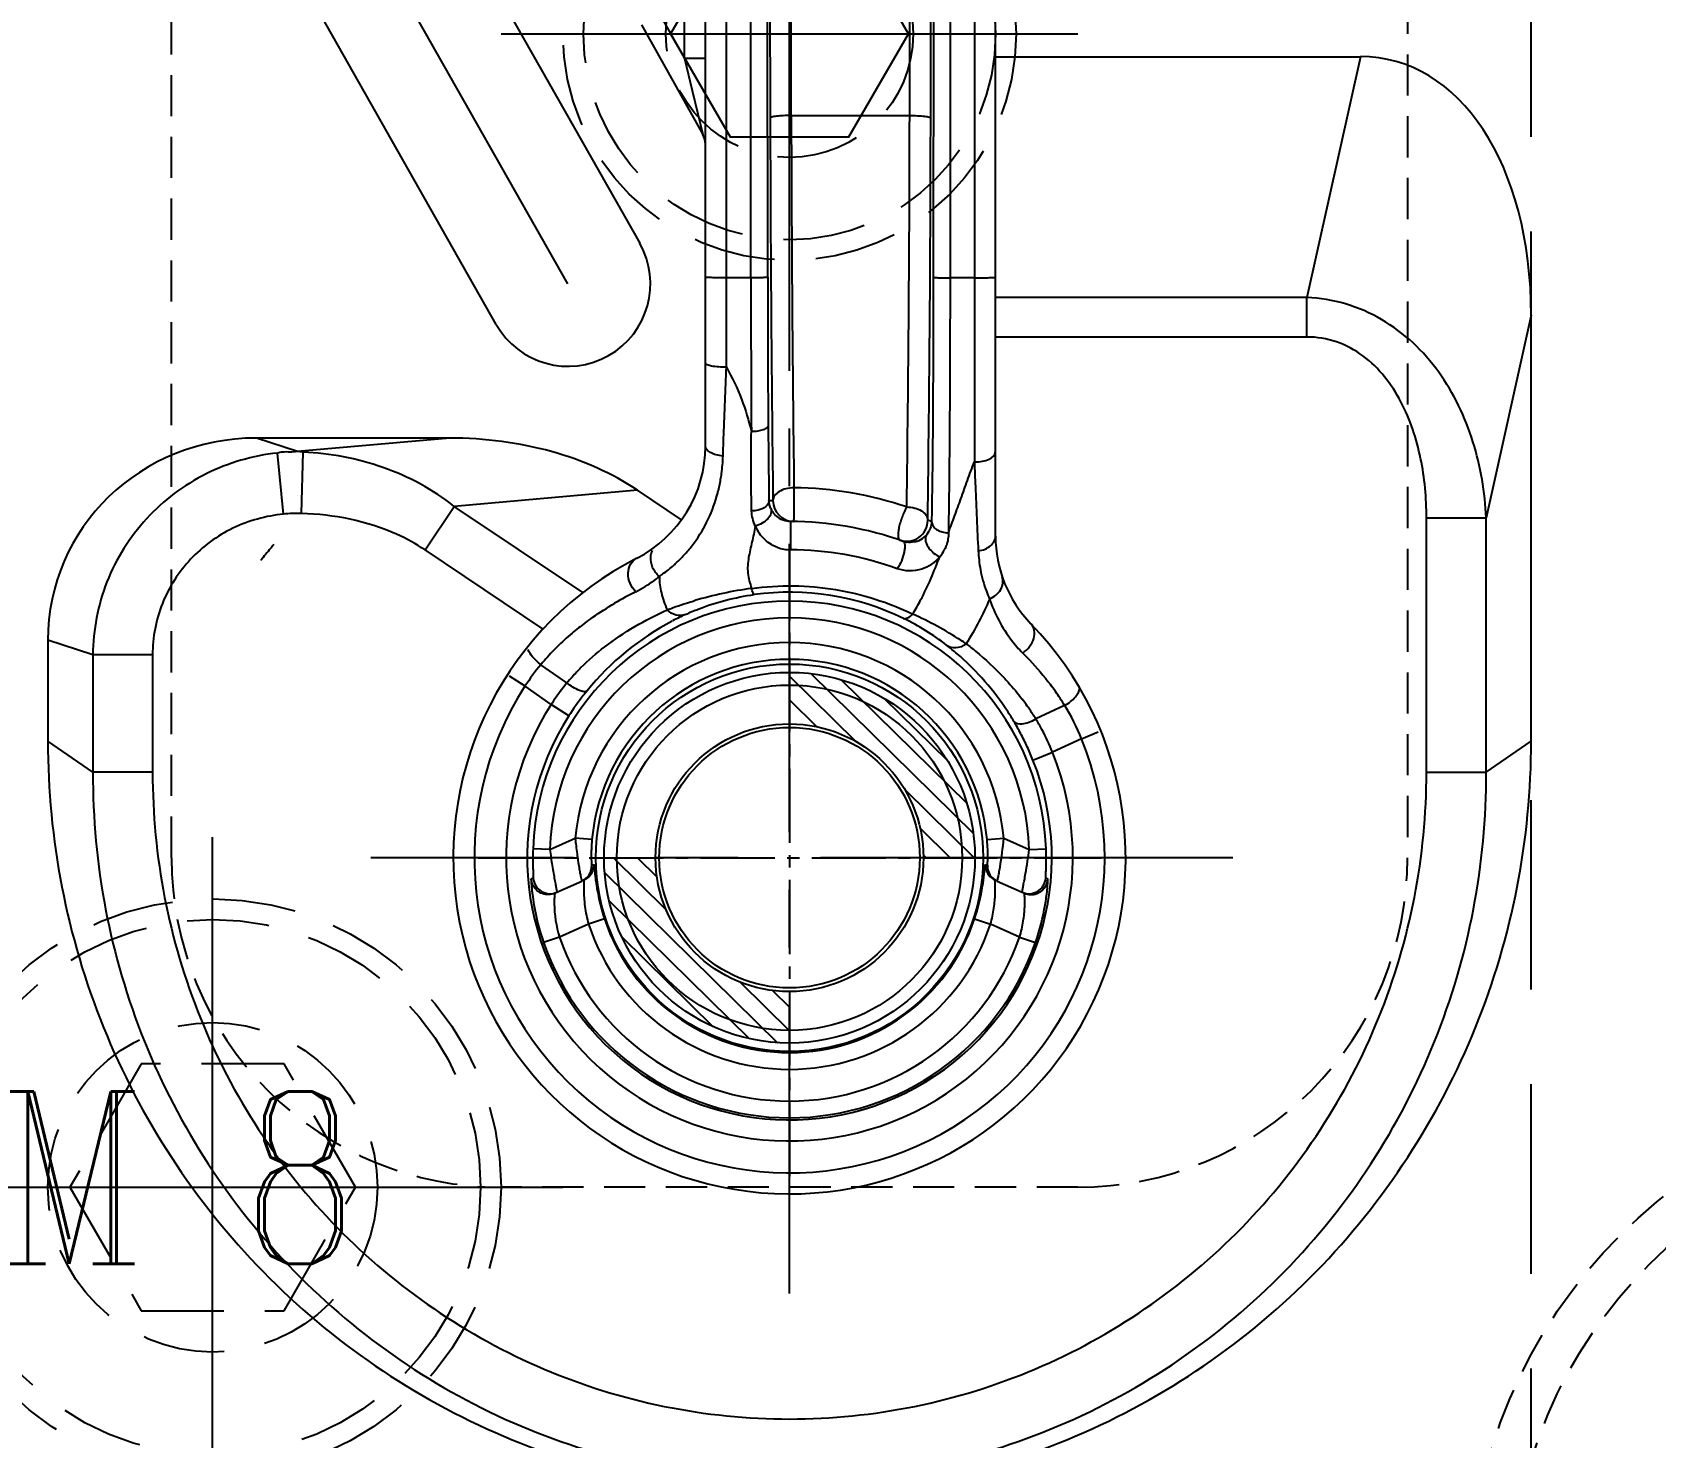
# Model space of a CAD drawing. Header units: millimetres. Extents: x 25970 to 27273, y -22508 to -21586.
# Drawn here: x 26654.23 to 26693.63, y -21956.81 to -21922.7 of the extents above; entities that cross this region are included whole.
import ezdxf

# ---------------------------------------------------------------- set-up
doc = ezdxf.new("R2010")
doc.units = ezdxf.units.MM
doc.header["$LTSCALE"] = 8
for name, pattern in [('CENTER', [2, 1.25, -0.25, 0.25, -0.25]), ('CENTER2', [1.125, 0.75, -0.125, 0.125, -0.125]), ('HIDDEN', [0.375, 0.25, -0.125]), ('HIDDEN2', [0.1875, 0.125, -0.0625])]:
    doc.linetypes.add(name, pattern=pattern)
doc.layers.get('DEFPOINTS').update_dxf_attribs({"color": 6})
for name, color, linetype in [('Cav-cor', 30, 'Continuous'), ('CL', 1, 'Continuous'), ('PIN', 5, 'Continuous'), ('SCREW', 52, 'HIDDEN'), ('SP', 3, 'Continuous'), ('WT', 4, 'Continuous')]:
    doc.layers.add(name, color=color, linetype=linetype)
doc.layers.add('dim', color=3, linetype='Continuous', lineweight=15)
doc.styles.add('ROMANC', font='RomanC.ttf', dxfattribs={"width": 0.8, "height": 7})
doc.styles.get("Standard").update_dxf_attribs({"font": 'txt.shx', "width": 0.8, "bigfont": 'chineset.shx'})
doc.dimstyles.new('ISO-25', dxfattribs={"dimtxt": 5, "dimasz": 4, "dimexe": 0.3, "dimexo": 0.3, "dimtad": 0, "dimzin": 1, "dimdsep": 46, "dimtxsty": 'Standard', "dimcen": 0, "dimclrd": 3, "dimclre": 3, "dimclrt": 3, "dimazin": 0, "dimtfac": 1, "dimtofl": 0, "dimtmove": 0, "dimatfit": 0, "dimfxl": 0, "dimarcsym": 0})

# ---------------------------------------------------------------- blocks, each defined once
blk = doc.blocks.new('20130710.090407')
at = {"layer": 'SCREW', "linetype": 'CENTER', "ltscale": 0.15}
for p, q in [((0, -7.042), (0, 7.042)), ((-7, 0), (7, 0))]:
    blk.add_line(p, q, dxfattribs=at)
at = {"layer": 'SCREW', "linetype": 'HIDDEN', "ltscale": 0.4}
blk.add_lwpolyline([(-1.443, 2.5), (-2.887, 0), (-1.443, -2.5), (1.443, -2.5), (2.887, 0), (1.443, 2.5)], close=True, dxfattribs=at)
for radius in [5.5, 5, 3]:
    blk.add_circle((0, 0), radius, dxfattribs=at)
at = {"layer": 'dim', "style": 'ROMANC', "width": 0.8}
blk.add_text('M6', height=3.1716, dxfattribs=at).set_placement((-2.885, -1.703))
blk = doc.blocks.new('20130710.090411')
at = {"layer": 'SP', "color": 145, "linetype": 'CENTER', "ltscale": 0.25}
for p, q in [((0, 15), (0, -15)), ((-15, 0), (15, 0))]:
    blk.add_line(p, q, dxfattribs=at)
at = {"layer": 'SP', "color": 145, "linetype": 'HIDDEN', "ltscale": 0.5}
for radius in [12.5, 11.5]:
    blk.add_circle((0, 0), radius, dxfattribs=at)
at = {"layer": 'SCREW'}
blk.add_blockref('20130710.090407', (0, 0), dxfattribs=at)
blk = doc.blocks.new('cb_8')
at = {"linetype": 'HIDDEN'}
blk.add_circle((0, 0), 7, dxfattribs=at)
at = {"layer": 'SCREW', "linetype": 'CENTER2', "ltscale": 5}
for p, q in [((0, -8.5), (0, 8.5)), ((-8.5, 0), (8.5, 0))]:
    blk.add_line(p, q, dxfattribs=at)
at = {"layer": 'SCREW'}
blk.add_lwpolyline([(-1.732, 3), (-3.464, 0), (-1.732, -3), (1.732, -3), (3.464, 0), (1.732, 3)], close=True, dxfattribs=at)
for radius in [6.5, 4]:
    blk.add_circle((0, 0), radius, dxfattribs=at)
at = {"layer": 'dim', "style": 'ROMANC', "width": 0.8}
blk.add_text('M 8', height=4.1865, dxfattribs=at).set_placement((-5.202, -1.858))
blk = doc.blocks.new('20100512.182342')
at = {"linetype": 'HIDDEN'}
blk.add_circle((0, 0), 5.5, dxfattribs=at)
at = {"layer": 'SCREW', "linetype": 'CENTER', "ltscale": 5}
for p, q in [((0, -7.042), (0, 7.042)), ((-7, 0), (7, 0))]:
    blk.add_line(p, q, dxfattribs=at)
at = {"layer": 'SCREW', "linetype": 'Continuous'}
blk.add_lwpolyline([(-1.443, 2.5), (-2.887, 0), (-1.443, -2.5), (1.443, -2.5), (2.887, 0), (1.443, 2.5)], close=True, dxfattribs=at)
at = {"layer": 'SCREW'}
for radius in [5, 3]:
    blk.add_circle((0, 0), radius, dxfattribs=at)
blk = doc.blocks.new('*D27274')
at = {"layer": 'DEFPOINTS', "color": 0}
for p in [(26621.607, -21903.733), (26706.607, -21949.276), (26706.607, -21990.461)]:
    blk.add_point(p, dxfattribs=at)
at = {"layer": 'dim', "color": 3, "lineweight": -2}
for p, q in [((26621.607, -21904.033), (26621.607, -21990.761)), ((26706.607, -21949.576), (26706.607, -21990.761)), ((26625.607, -21990.461), (26656.149, -21990.461)), ((26702.607, -21990.461), (26672.066, -21990.461))]:
    blk.add_line(p, q, dxfattribs=at)
at = {"layer": 'dim', "color": 3}
for points in [[(26625.607, -21989.795), (26625.607, -21991.128), (26621.607, -21990.461)], [(26702.607, -21991.128), (26702.607, -21989.795), (26706.607, -21990.461)]]:
    blk.add_solid(points, dxfattribs=at)
at = {"layer": 'dim', "color": 3, "insert": (26664.107, -21990.461), "char_height": 5, "attachment_point": 5}
blk.add_mtext('85.00', dxfattribs=at)

msp = doc.modelspace()

# ---------------------------------------------------------------- hatches: boundary and pattern name
at = {"layer": 'PIN', "linetype": 'Continuous'}
h = msp.add_hatch(dxfattribs=at)
h.set_pattern_fill('ANSI31', color=152, scale=3.272727, angle=90.5, style=0)
h.set_pattern_definition([(135.5, (26451.7154, -22248.36112), (-0.2867356, -0.29178427), [])])
h.paths.add_polyline_path([(26672.607, -21938.233, -0.414214), (26677.107, -21942.733), (26675.857, -21942.733, 0.414214), (26672.607, -21939.483)])
h.paths.add_polyline_path([(26668.107, -21942.733), (26669.357, -21942.733, 0.414214), (26672.607, -21945.983), (26672.607, -21947.233, -0.414214)])

# ---------------------------------------------------------------- linework, layer by layer
at = {"linetype": 'HIDDEN2'}
msp.add_lwpolyline([(26679.607, -21950.733), (26665.607, -21950.733, -0.414214), (26657.607, -21942.733), (26657.607, -21918.733, -0.414214), (26665.607, -21910.733), (26679.607, -21910.733, -0.414214), (26687.607, -21918.733), (26687.607, -21942.733, -0.414214)], format="xyb", close=True, dxfattribs=at)
at = {"layer": 'Cav-cor', "color": 241}
for p, q in [((26671.077, -21930.828), (26671.077, -21910.931)), ((26677.095, -21910.931), (26677.095, -21933.127)), ((26677.605, -21934.925), (26677.605, -21912.821)), ((26670.057, -21923.336), (26670.057, -21913.365)), ((26671.67, -21928.657), (26671.662, -21913.577)), ((26676.511, -21913.577), (26676.503, -21928.657)), ((26670.567, -21925.408), (26670.567, -21913.706)), ((26672.649, -21924.717), (26672.629, -21914.423)), ((26675.524, -21924.717), (26675.544, -21914.423)), ((26672.078, -21928.643), (26672.07, -21914.933)), ((26672.119, -21914.933), (26672.139, -21924.776)), ((26676.034, -21924.776), (26676.054, -21914.933)), ((26676.103, -21914.933), (26676.095, -21928.643)), ((26667.231, -21928.803), (26661.096, -21917.978)), ((26663.558, -21918.266), (26668.971, -21927.816)), ((26665.491, -21929.789), (26660.079, -21920.238)), ((26669.457, -21922.264), (26670.057, -21923.336)), ((26669.012, -21922.513), (26670.502, -21925.174)), ((26670.567, -21923.336), (26670.057, -21923.336)), ((26670.057, -21923.336), (26670.245, -21924.112)), ((26677.605, -21923.288), (26686.463, -21923.288)), ((26686.463, -21923.288), (26685.165, -21929.136)), ((26670.245, -21924.112), (26670.381, -21924.673)), ((26670.381, -21924.673), (26670.502, -21925.174)), ((26672.649, -21924.717), (26675.524, -21924.717)), ((26670.567, -21932.739), (26670.567, -21925.424)), ((26671.67, -21928.657), (26671.077, -21928.657)), ((26677.095, -21928.657), (26676.503, -21928.657)), ((26685.165, -21929.136), (26677.605, -21929.136)), ((26685.165, -21930.093), (26685.165, -21929.136)), ((26690.607, -21929.563), (26689.515, -21934.486)), ((26690.607, -21939.902), (26690.607, -21929.563)), ((26685.165, -21930.093), (26677.605, -21930.093)), ((26664.36, -21932.546), (26659.667, -21932.546)), ((26660.666, -21932.872), (26659.667, -21932.546)), ((26664.36, -21932.546), (26660.666, -21932.872)), ((26660.323, -21934.393), (26660.177, -21932.91)), ((26660.762, -21934.377), (26660.803, -21932.888)), ((26668.917, -21933.812), (26664.47, -21934.204)), ((26669.988, -21934.53), (26668.917, -21933.812)), ((26672.108, -21934.063), (26672.157, -21934.063)), ((26672.157, -21934.063), (26672.205, -21934.063)), ((26663.762, -21935.261), (26664.47, -21934.204)), ((26667.591, -21936.297), (26664.47, -21934.204)), ((26688.066, -21934.486), (26689.515, -21934.486)), ((26688.066, -21940.656), (26688.066, -21934.486)), ((26689.515, -21940.656), (26689.515, -21934.486)), ((26672.631, -21934.881), (26672.63, -21935.145)), ((26666.626, -21937.182), (26663.762, -21935.261)), ((26672.63, -21935.145), (26672.63, -21935.257)), ((26655.7, -21937.809), (26654.607, -21937.452)), ((26654.607, -21937.452), (26654.607, -21939.902)), ((26657.149, -21937.809), (26655.7, -21937.809)), ((26655.7, -21937.809), (26655.7, -21940.656)), ((26657.149, -21937.809), (26657.149, -21940.656)), ((26667.206, -21938.491), (26666.572, -21938.047)), ((26666.188, -21938.572), (26665.81, -21938.328)), ((26666.822, -21939.016), (26666.188, -21938.572)), ((26667.251, -21939.292), (26666.822, -21939.016)), ((26679.285, -21939.038), (26678.584, -21939.365)), ((26655.7, -21940.656), (26654.607, -21939.902)), ((26679.691, -21939.845), (26678.989, -21940.172)), ((26679.691, -21939.845), (26680.101, -21939.678)), ((26689.515, -21940.656), (26690.607, -21939.902)), ((26678.516, -21940.362), (26678.989, -21940.172)), ((26657.149, -21940.656), (26655.7, -21940.656)), ((26688.066, -21940.656), (26689.515, -21940.656)), ((26666.79, -21942.531), (26667.406, -21942.257)), ((26667.812, -21942.294), (26667.406, -21942.257)), ((26677.402, -21942.294), (26677.809, -21942.257)), ((26677.809, -21942.257), (26678.425, -21942.531)), ((26666.79, -21942.531), (26666.382, -21942.517)), ((26678.425, -21942.531), (26678.833, -21942.517)), ((26667.807, -21942.915), (26667.856, -21942.894)), ((26677.359, -21942.894), (26677.408, -21942.915)), ((26666.388, -21943.232), (26666.34, -21943.255)), ((26666.96, -21943.572), (26667.565, -21943.303)), ((26677.65, -21943.303), (26678.255, -21943.572)), ((26678.875, -21943.255), (26678.827, -21943.232)), ((26667.73, -21944.346), (26667.024, -21944.66)), ((26668.117, -21944.218), (26667.73, -21944.346)), ((26677.098, -21944.218), (26677.485, -21944.346)), ((26678.191, -21944.66), (26677.485, -21944.346)), ((26667.024, -21944.66), (26666.639, -21944.793)), ((26678.191, -21944.66), (26678.576, -21944.793))]:
    msp.add_line(p, q, dxfattribs=at)
for radius in [4.701, 4.191, 3.162]:
    msp.add_circle((26672.607, -21942.733), radius, dxfattribs=at)
for centre, radius, start, end in [((27559.927, -21923.127), 887.789, 180.106453, 180.70582), ((27513.428, -21923.111), 840.78, 180.109428, 180.725238), ((25943.825, -21923.89), 731.699, 359.191187, 359.935304), ((25904.28, -21923.934), 771.754, 359.212405, 359.937452), ((26670.057, -21925.424), 0.51, 0, 29.2488), ((26667.231, -21928.803), 2, 209.5432, 29.5432), ((27233.407, -21928.811), 561.737, 179.98423, 180.36507), ((27179.288, -21928.834), 507.21, 179.9785, 180.38441), ((26943.928, -21930.327), 271.845, 180.40254, 180.78741), ((26660.443, -21935.452), 2.589, 82.013, 85.0753), ((26667.507, -21932.739), 3.06, 297.0357, 0), ((26672.608, -21942.645), 8.893, 71.3549, 89.3108), ((26672.715, -21934.063), 0.51, 180.0017, 269.2781), ((26660.667, -21937.908), 3.532, 88.4552, 95.5897), ((26672.637, -21934.043), 0.53, 204.1059, 238.7199), ((26675.451, -21934.542), 0.51, 250.8614, 359.9986), ((26673.118, -21942.731), 8.668, 70.2339, 70.8525), ((26672.663, -21934.308), 0.962, 202.8825, 215.0356), ((26672.607, -21942.733), 8.16, 70.2787, 89.8356), ((26675.534, -21934.554), 0.525, 288.7738, 332.526), ((26680.665, -21934.925), 3.06, 180, 224.0954), ((26667.33, -21932.887), 3.692, 317.3197, 322.1031), ((26672.633, -21934.349), 0.909, 249.1153, 269.8161), ((26672.599, -21942.97), 7.713, 70.1036, 89.769), ((26675.531, -21934.577), 0.504, 250.2964, 260.2951), ((26675.582, -21934.85), 0.886, 319.2788, 332.9345), ((26680.461, -21935.135), 3.277, 182.6183, 190.6571), ((26672.607, -21942.733), 8.16, 117.0357, 44.0954), ((26680.425, -21935.141), 3.241, 190.6788, 200.3164), ((26672.607, -21942.733), 6.229, 1.9805, 178.0195), ((26673.126, -21944.639), 9.38, 116.9089, 120.5117), ((26673.019, -21945.714), 9.612, 97.9755, 106.3831), ((26672.607, -21942.616), 6.328, 64.0608, 97.7624), ((26680.446, -21935.134), 3.263, 200.3099, 203.8542), ((26680.898, -21935.276), 3.632, 198.9109, 207.7997), ((26672.751, -21942.639), 6.394, 114.6505, 117.7817), ((26671.49, -21945.738), 9.821, 57.5216, 65.2797), ((26672.607, -21942.733), 5.821, 1.9805, 178.0195), ((26671.245, -21941.931), 6.077, 130.1291, 134.8088), ((26671.614, -21942.362), 6.644, 126.6718, 130.1676), ((26672.884, -21942.91), 6.695, 117.7939, 140.8351), ((26672.772, -21942.284), 5.958, 52.2693, 64.0853), ((26680.676, -21935.397), 3.379, 207.7397, 217.5304), ((26671.154, -21941.836), 5.945, 134.8314, 139.1096), ((26672.607, -21942.733), 5.223, 5.2245, 174.7755), ((26672.46, -21942.674), 6.457, 49.2303, 52.1966), ((26670.775, -21946.885), 11.172, 56.7748, 57.5888), ((26680.474, -21935.549), 3.127, 217.5743, 225.0995), ((26670.323, -21941.2), 4.9, 139.9495, 147.568), ((26671.101, -21941.791), 5.876, 139.11, 140.4246), ((26672.607, -21942.733), 4.815, 5.2245, 174.7755), ((26672.354, -21942.796), 6.619, 41.9985, 49.2259), ((26671.431, -21941.999), 5.491, 138.3091, 140.2902), ((26671.461, -21942.026), 5.532, 135.0582, 138.3113), ((26672.293, -21942.855), 6.704, 34.1245, 42.0219), ((26672.607, -21942.733), 7.65, 147.0555, 22.1792), ((26670.739, -21941.478), 4.626, 142.4375, 147.856), ((26670.764, -21941.497), 4.658, 139.8041, 142.4373), ((26672.903, -21942.923), 6.718, 142.1268, 147.2852), ((26672.936, -21942.948), 6.759, 140.8674, 142.1301), ((26673.861, -21942.367), 6.364, 33.3952, 37.086), ((26674.112, -21942.198), 6.062, 31.4231, 33.3681), ((26672.607, -21942.733), 6.876, 147.2869, 21.8615), ((26672.32, -21942.835), 6.67, 31.8652, 34.1196), ((26673.465, -21942.534), 6.021, 35.3246, 37.304), ((26673.607, -21942.433), 5.847, 34.1312, 35.32), ((26673.699, -21942.37), 5.735, 32.8347, 34.1311), ((26673.776, -21942.32), 5.643, 31.5809, 32.8342), ((26675.125, -21941.642), 4.908, 21.4828, 32.0463), ((26672.607, -21942.733), 6.366, 147.2869, 21.8615), ((26672.336, -21942.826), 6.652, 30.7473, 31.8645), ((26672.194, -21942.91), 6.817, 27.876, 30.7459), ((26674.591, -21941.88), 4.719, 28.6223, 32.2163), ((26674.666, -21941.839), 4.633, 21.0842, 28.614), ((26672.254, -21942.877), 6.748, 24.8597, 27.8682), ((26672.283, -21942.863), 6.716, 21.8631, 24.8554), ((26667.648, -21941.29), 10.206, 350.5739, 354.5649), ((26667.399, -21942.93), 0.408, 293.993, 2.1922), ((26667.448, -21942.908), 0.408, 316.6565, 1.959), ((26677.767, -21942.908), 0.408, 178.041, 223.3436), ((26677.816, -21942.93), 0.408, 177.808, 246.0072), ((26666.795, -21943.199), 0.408, 184.5966, 293.9868), ((26673.351, -21942.544), 5.498, 188.0365, 189.8794), ((26673.003, -21942.605), 5.145, 189.871, 198.2651), ((26678.42, -21943.199), 0.408, 246.0133, 355.4029), ((26672.147, -21942.887), 5.829, 189.7352, 199.0895), ((26669.788, -21943.812), 2.891, 180.6042, 197.0555), ((26670.54, -21943.541), 2.923, 187.4046, 195.9825), ((26673.027, -21942.876), 5.871, 340.9441, 350.2146), ((26672.607, -21942.733), 5.137, 198.3028, 341.6972), ((26672.607, -21942.733), 4.73, 198.3028, 341.6972), ((26672.607, -21942.733), 5.907, 199.0466, 340.9534), ((26672.607, -21942.733), 6.314, 199.0466, 340.9534)]:
    msp.add_arc(centre, radius, start, end, dxfattribs=at)
for centre, major_axis, ratio, start_param, end_param in [((26685.431, -21931.125), (-1.723, -7.762), 0.62884, 1.910143, 3.280288), ((26659.784, -21937.565), (4.938, -1.612), 0.962495, 1.897849, 3.446086), ((26663.928, -21937.565), (-7.027, -0.62), 0.708739, -2.420609, -1.694655)]:
    msp.add_ellipse(centre, major_axis=major_axis, ratio=ratio, start_param=start_param, end_param=end_param, dxfattribs=at)
for points, knots in [([(26672.649, -21924.717), (26672.585, -21924.717), (26672.466, -21924.72), (26672.325, -21924.73), (26672.233, -21924.742), (26672.185, -21924.752), (26672.156, -21924.761), (26672.14, -21924.771), (26672.139, -21924.776)], [0, 0, 0, 0, 0.372211, 0.689771, 0.813301, 0.907189, 0.968883, 1, 1, 1, 1]), ([(26675.524, -21924.717), (26675.588, -21924.717), (26675.707, -21924.72), (26675.848, -21924.73), (26675.939, -21924.742), (26675.988, -21924.752), (26676.017, -21924.761), (26676.033, -21924.771), (26676.034, -21924.776)], [0, 0, 0, 0, 0.372211, 0.689771, 0.813301, 0.907189, 0.968883, 1, 1, 1, 1]), ([(26671.077, -21928.657), (26671.012, -21928.657), (26670.918, -21928.656), (26670.798, -21928.654), (26670.721, -21928.652), (26670.66, -21928.649), (26670.61, -21928.648), (26670.588, -21928.643), (26670.567, -21928.644), (26670.567, -21928.64)], [0, 0, 0, 0, 0.38209, 0.554678, 0.705968, 0.830247, 0.922663, 0.979784, 1, 1, 1, 1]), ([(26672.078, -21928.643), (26672.077, -21928.646), (26672.062, -21928.645), (26672.041, -21928.65), (26672.002, -21928.651), (26671.953, -21928.653), (26671.892, -21928.654), (26671.796, -21928.656), (26671.722, -21928.657), (26671.67, -21928.657)], [0, 0, 0, 0, 0.023033, 0.082112, 0.175659, 0.299956, 0.450529, 0.621858, 1, 1, 1, 1]), ([(26676.095, -21928.643), (26676.095, -21929.18), (26676.092, -21931.158), (26676.079, -21933.136), (26676.057, -21934.576)], [0, 0, 0, 0, 0.271479, 1, 1, 1, 1]), ([(26676.095, -21928.643), (26676.096, -21928.646), (26676.11, -21928.645), (26676.132, -21928.65), (26676.171, -21928.651), (26676.22, -21928.653), (26676.281, -21928.654), (26676.376, -21928.656), (26676.451, -21928.657), (26676.503, -21928.657)], [0, 0, 0, 0, 0.023033, 0.082112, 0.175659, 0.299956, 0.45053, 0.621858, 1, 1, 1, 1]), ([(26676.503, -21928.657), (26676.503, -21929.217), (26676.5, -21931.28), (26676.487, -21933.344), (26676.465, -21934.847)], [0, 0, 0, 0, 0.271531, 1, 1, 1, 1]), ([(26677.095, -21928.657), (26677.161, -21928.657), (26677.255, -21928.656), (26677.375, -21928.654), (26677.452, -21928.652), (26677.513, -21928.649), (26677.563, -21928.648), (26677.585, -21928.643), (26677.605, -21928.644), (26677.605, -21928.64)], [0, 0, 0, 0, 0.382089, 0.554678, 0.705967, 0.830247, 0.922663, 0.979784, 1, 1, 1, 1]), ([(26689.515, -21934.486), (26689.486, -21933.861), (26689.28, -21932.611), (26688.593, -21931.168), (26687.762, -21930.212), (26686.996, -21929.636), (26686.116, -21929.253), (26685.482, -21929.148), (26685.165, -21929.136)], [0, 0, 0, 0, 0.248224, 0.49709, 0.622437, 0.748084, 0.874031, 1, 1, 1, 1]), ([(26688.066, -21934.486), (26688.066, -21934.001), (26687.979, -21933.03), (26687.596, -21931.862), (26687.07, -21931.041), (26686.546, -21930.524), (26685.896, -21930.173), (26685.407, -21930.093), (26685.165, -21930.093)], [0, 0, 0, 0, 0.249941, 0.499625, 0.624782, 0.749885, 0.874962, 1, 1, 1, 1]), ([(26671.077, -21930.828), (26671.012, -21930.828), (26670.893, -21930.825), (26670.73, -21930.804), (26670.63, -21930.783), (26670.567, -21930.749), (26670.567, -21930.731)], [0, 0, 0, 0, 0.367898, 0.681982, 0.898576, 1, 1, 1, 1]), ([(26670.994, -21932.983), (26670.998, -21932.812), (26671.023, -21932.093), (26671.054, -21931.375), (26671.077, -21930.828)], [0, 0, 0, 0, 0.238215, 1, 1, 1, 1]), ([(26671.077, -21930.828), (26671.216, -21931.076), (26671.458, -21931.583), (26671.619, -21932.122), (26671.681, -21932.39)], [0, 0, 0, 0, 0.507177, 1, 1, 1, 1]), ([(26671.688, -21934.314), (26671.684, -21934.164), (26671.672, -21933.523), (26671.675, -21932.881), (26671.681, -21932.39)], [0, 0, 0, 0, 0.234364, 1, 1, 1, 1]), ([(26672.089, -21932.237), (26672.088, -21932.259), (26672.051, -21932.31), (26671.958, -21932.352), (26671.83, -21932.383), (26671.733, -21932.39), (26671.681, -21932.39)], [0, 0, 0, 0, 0.145572, 0.366995, 0.662418, 1, 1, 1, 1]), ([(26660.18, -21932.909), (26659.581, -21932.974), (26658.395, -21933.318), (26656.92, -21934.428), (26655.937, -21935.992), (26655.704, -21937.207), (26655.7, -21937.809)], [0, 0, 0, 0, 0.249914, 0.499938, 0.750014, 1, 1, 1, 1]), ([(26660.666, -21932.872), (26660.546, -21932.897), (26660.381, -21932.871), (26660.219, -21932.897), (26660.18, -21932.909)], [0, 0, 0, 0, 0.749443, 1, 1, 1, 1]), ([(26664.47, -21934.204), (26663.955, -21933.795), (26662.77, -21933.163), (26661.459, -21932.919), (26660.803, -21932.888)], [0, 0, 0, 0, 0.500635, 1, 1, 1, 1]), ([(26670.994, -21932.983), (26670.937, -21932.978), (26670.832, -21932.961), (26670.695, -21932.909), (26670.597, -21932.838), (26670.567, -21932.769), (26670.567, -21932.739)], [0, 0, 0, 0, 0.324134, 0.605407, 0.827456, 1, 1, 1, 1]), ([(26677.095, -21933.127), (26677.161, -21933.127), (26677.286, -21933.114), (26677.471, -21933.064), (26677.605, -21932.959), (26677.605, -21932.883)], [0, 0, 0, 0, 0.328067, 0.618599, 1, 1, 1, 1]), ([(26670.936, -21933.55), (26670.944, -21933.504), (26670.973, -21933.316), (26670.99, -21933.126), (26670.994, -21932.983)], [0, 0, 0, 0, 0.245015, 1, 1, 1, 1]), ([(26676.465, -21934.847), (26676.514, -21934.711), (26676.613, -21934.434), (26676.771, -21934.013), (26676.925, -21933.573), (26677.037, -21933.277), (26677.095, -21933.127)], [0, 0, 0, 0, 0.236818, 0.481622, 0.735511, 1, 1, 1, 1]), ([(26677.095, -21933.127), (26677.102, -21933.324), (26677.129, -21934.044), (26677.163, -21934.763), (26677.187, -21935.285)], [0, 0, 0, 0, 0.274515, 1, 1, 1, 1]), ([(26670.844, -21933.952), (26670.854, -21933.92), (26670.89, -21933.787), (26670.918, -21933.652), (26670.936, -21933.55)], [0, 0, 0, 0, 0.2466, 1, 1, 1, 1]), ([(26672.715, -21933.753), (26672.65, -21933.752), (26672.525, -21933.769), (26672.361, -21933.832), (26672.242, -21933.931), (26672.206, -21934.022), (26672.205, -21934.063)], [0, 0, 0, 0, 0.301804, 0.576458, 0.80757, 1, 1, 1, 1]), ([(26672.715, -21933.753), (26672.716, -21933.794), (26672.713, -21933.881), (26672.711, -21934.015), (26672.71, -21934.152), (26672.709, -21934.283), (26672.708, -21934.383), (26672.708, -21934.452), (26672.708, -21934.494), (26672.708, -21934.526), (26672.707, -21934.552), (26672.709, -21934.563), (26672.707, -21934.573), (26672.709, -21934.573)], [0, 0, 0, 0, 0.149951, 0.317516, 0.489674, 0.653296, 0.79577, 0.855581, 0.906168, 0.946565, 0.975996, 0.993866, 1, 1, 1, 1]), ([(26670.243, -21935.154), (26670.378, -21934.98), (26670.62, -21934.596), (26670.781, -21934.173), (26670.844, -21933.952)], [0, 0, 0, 0, 0.490609, 1, 1, 1, 1]), ([(26672.108, -21934.063), (26672.107, -21934.116), (26672.033, -21934.233), (26671.915, -21934.279), (26671.847, -21934.296)], [0, 0, 0, 0, 0.430946, 1, 1, 1, 1]), ([(26660.323, -21934.393), (26659.901, -21934.435), (26659.063, -21934.667), (26658.013, -21935.434), (26657.311, -21936.529), (26657.149, -21937.385), (26657.149, -21937.809)], [0, 0, 0, 0, 0.250296, 0.500378, 0.750257, 1, 1, 1, 1]), ([(26663.762, -21935.261), (26663.543, -21935.114), (26662.616, -21934.61), (26661.549, -21934.399), (26660.762, -21934.377)], [0, 0, 0, 0, 0.251024, 1, 1, 1, 1]), ([(26672.153, -21934.26), (26672.168, -21934.296), (26672.165, -21934.392), (26672.081, -21934.517), (26671.948, -21934.621), (26671.836, -21934.667), (26671.777, -21934.682)], [0, 0, 0, 0, 0.1901, 0.425395, 0.704904, 1, 1, 1, 1]), ([(26672.631, -21934.573), (26672.605, -21934.573), (26672.511, -21934.565), (26672.42, -21934.532), (26672.362, -21934.496)], [0, 0, 0, 0, 0.278237, 1, 1, 1, 1]), ([(26675.451, -21934.219), (26675.429, -21934.254), (26675.391, -21934.333), (26675.339, -21934.456), (26675.296, -21934.587), (26675.263, -21934.713), (26675.244, -21934.829), (26675.239, -21934.926), (26675.251, -21935.013), (26675.284, -21935.024)], [0, 0, 0, 0, 0.146108, 0.307357, 0.472425, 0.629615, 0.767943, 0.878532, 1, 1, 1, 1]), ([(26675.451, -21934.219), (26675.516, -21934.219), (26675.642, -21934.235), (26675.806, -21934.302), (26675.926, -21934.405), (26675.96, -21934.499), (26675.961, -21934.542)], [0, 0, 0, 0, 0.297578, 0.570253, 0.80249, 1, 1, 1, 1]), ([(26671.777, -21934.682), (26671.753, -21934.811), (26671.696, -21935.067), (26671.608, -21935.443), (26671.576, -21935.765), (26671.629, -21936.013), (26671.665, -21936.135), (26671.685, -21936.195)], [0, 0, 0, 0, 0.257071, 0.508353, 0.753272, 0.87612, 1, 1, 1, 1]), ([(26672.307, -21935.197), (26672.261, -21935.18), (26672.094, -21935.1), (26671.953, -21934.97), (26671.875, -21934.86)], [0, 0, 0, 0, 0.267256, 1, 1, 1, 1]), ([(26672.631, -21934.573), (26672.633, -21934.573), (26672.629, -21934.585), (26672.633, -21934.597), (26672.631, -21934.626), (26672.632, -21934.661), (26672.631, -21934.707), (26672.631, -21934.781), (26672.631, -21934.84), (26672.631, -21934.881)], [0, 0, 0, 0, 0.018125, 0.071828, 0.159807, 0.279508, 0.4278, 0.600507, 1, 1, 1, 1]), ([(26675.935, -21934.893), (26675.914, -21934.92), (26675.893, -21935.001), (26675.929, -21935.129), (26676.013, -21935.256), (26676.093, -21935.329), (26676.139, -21935.362)], [0, 0, 0, 0, 0.186628, 0.418194, 0.697262, 1, 1, 1, 1]), ([(26676.057, -21934.576), (26676.056, -21934.633), (26676.04, -21934.71), (26676.009, -21934.779), (26676, -21934.796)], [0, 0, 0, 0, 0.743663, 1, 1, 1, 1]), ([(26676.057, -21934.576), (26676.058, -21934.612), (26676.085, -21934.689), (26676.144, -21934.743), (26676.178, -21934.766)], [0, 0, 0, 0, 0.463285, 1, 1, 1, 1]), ([(26676.178, -21934.766), (26676.188, -21934.772), (26676.229, -21934.797), (26676.275, -21934.815), (26676.31, -21934.825)], [0, 0, 0, 0, 0.238595, 1, 1, 1, 1]), ([(26676.465, -21934.847), (26676.466, -21934.951), (26676.443, -21935.093), (26676.387, -21935.221), (26676.371, -21935.253)], [0, 0, 0, 0, 0.745547, 1, 1, 1, 1]), ([(26677.187, -21935.285), (26677.244, -21935.278), (26677.351, -21935.25), (26677.488, -21935.17), (26677.582, -21935.059), (26677.605, -21934.968), (26677.605, -21934.925)], [0, 0, 0, 0, 0.2864, 0.550017, 0.78525, 1, 1, 1, 1]), ([(26660.09, -21935.126), (26660.064, -21935.159), (26659.958, -21935.29), (26659.85, -21935.421), (26659.77, -21935.52)], [0, 0, 0, 0, 0.245802, 1, 1, 1, 1]), ([(26669.24, -21935.43), (26669.241, -21935.416), (26669.248, -21935.363), (26669.264, -21935.311), (26669.283, -21935.276)], [0, 0, 0, 0, 0.257454, 1, 1, 1, 1]), ([(26675.388, -21935.313), (26675.373, -21935.388), (26675.329, -21935.528), (26675.263, -21935.66), (26675.223, -21935.718)], [0, 0, 0, 0, 0.518343, 1, 1, 1, 1]), ([(26675.361, -21935.051), (26675.39, -21935.062), (26675.407, -21935.135), (26675.404, -21935.22), (26675.395, -21935.281), (26675.388, -21935.313)], [0, 0, 0, 0, 0.34247, 0.636737, 1, 1, 1, 1]), ([(26675.701, -21935.053), (26675.681, -21935.059), (26675.599, -21935.082), (26675.51, -21935.085), (26675.446, -21935.074)], [0, 0, 0, 0, 0.235525, 1, 1, 1, 1]), ([(26668.881, -21936.275), (26668.82, -21936.218), (26668.724, -21936.077), (26668.674, -21935.836), (26668.727, -21935.606), (26668.837, -21935.496), (26668.898, -21935.464)], [0, 0, 0, 0, 0.267778, 0.531963, 0.77596, 1, 1, 1, 1]), ([(26669.448, -21935.907), (26669.379, -21935.847), (26669.269, -21935.699), (26669.233, -21935.516), (26669.24, -21935.43)], [0, 0, 0, 0, 0.513195, 1, 1, 1, 1]), ([(26669.448, -21935.907), (26669.477, -21935.887), (26669.598, -21935.801), (26669.713, -21935.708), (26669.797, -21935.633)], [0, 0, 0, 0, 0.239234, 1, 1, 1, 1]), ([(26669.797, -21935.633), (26669.818, -21935.614), (26669.903, -21935.536), (26669.984, -21935.454), (26670.044, -21935.389)], [0, 0, 0, 0, 0.243978, 1, 1, 1, 1]), ([(26676.253, -21935.428), (26676.141, -21935.565), (26675.815, -21935.792), (26675.409, -21935.785), (26675.223, -21935.718)], [0, 0, 0, 0, 0.47293, 1, 1, 1, 1]), ([(26675.597, -21936.817), (26675.665, -21936.706), (26675.917, -21936.259), (26676.118, -21935.785), (26676.253, -21935.428)], [0, 0, 0, 0, 0.254339, 1, 1, 1, 1]), ([(26668.881, -21936.275), (26669.031, -21936.198), (26669.224, -21936.08), (26669.404, -21935.944), (26669.449, -21935.908)], [0, 0, 0, 0, 0.745964, 1, 1, 1, 1]), ([(26669.449, -21935.908), (26669.444, -21936.041), (26669.487, -21936.319), (26669.58, -21936.581), (26669.634, -21936.715)], [0, 0, 0, 0, 0.478097, 1, 1, 1, 1]), ([(26677.462, -21936.453), (26677.571, -21936.407), (26677.719, -21936.288), (26677.796, -21936.072), (26677.786, -21935.962), (26677.77, -21935.914)], [0, 0, 0, 0, 0.530154, 0.772117, 1, 1, 1, 1]), ([(26669.634, -21936.715), (26669.685, -21936.697), (26669.907, -21936.617), (26670.132, -21936.544), (26670.308, -21936.493)], [0, 0, 0, 0, 0.226047, 1, 1, 1, 1]), ([(26670.084, -21936.827), (26670.186, -21936.781), (26670.72, -21936.555), (26671.289, -21936.409), (26671.753, -21936.345)], [0, 0, 0, 0, 0.19353, 1, 1, 1, 1]), ([(26671.685, -21936.195), (26672.359, -21936.104), (26673.716, -21936.123), (26675.007, -21936.534), (26675.597, -21936.817)], [0, 0, 0, 0, 0.509679, 1, 1, 1, 1]), ([(26671.753, -21936.345), (26671.747, -21936.345), (26671.733, -21936.331), (26671.71, -21936.283), (26671.695, -21936.233), (26671.685, -21936.195)], [0, 0, 0, 0, 0.10416, 0.303733, 1, 1, 1, 1]), ([(26677.462, -21936.453), (26677.382, -21936.637), (26677.208, -21937.007), (26677.009, -21937.364), (26676.897, -21937.539)], [0, 0, 0, 0, 0.490781, 1, 1, 1, 1]), ([(26667.545, -21938.119), (26667.726, -21937.937), (26668.363, -21937.384), (26669.102, -21936.959), (26669.634, -21936.715)], [0, 0, 0, 0, 0.303984, 1, 1, 1, 1]), ([(26667.646, -21937.033), (26667.708, -21936.987), (26667.941, -21936.819), (26668.183, -21936.664), (26668.364, -21936.558)], [0, 0, 0, 0, 0.27042, 1, 1, 1, 1]), ([(26670.084, -21936.828), (26670.013, -21936.857), (26669.839, -21936.864), (26669.695, -21936.774), (26669.634, -21936.715)], [0, 0, 0, 0, 0.474074, 1, 1, 1, 1]), ([(26675.376, -21936.925), (26675.406, -21936.938), (26675.5, -21936.913), (26675.56, -21936.854), (26675.595, -21936.816)], [0, 0, 0, 0, 0.388007, 1, 1, 1, 1]), ([(26678.267, -21937.764), (26678.331, -21937.722), (26678.444, -21937.617), (26678.547, -21937.421), (26678.566, -21937.217), (26678.509, -21937.097), (26678.468, -21937.054)], [0, 0, 0, 0, 0.279151, 0.547344, 0.786818, 1, 1, 1, 1]), ([(26666.572, -21938.047), (26666.5, -21937.989), (26666.384, -21937.879), (26666.285, -21937.745), (26666.265, -21937.68)], [0, 0, 0, 0, 0.576526, 1, 1, 1, 1]), ([(26676.418, -21937.572), (26676.482, -21937.617), (26676.66, -21937.659), (26676.823, -21937.59), (26676.897, -21937.539)], [0, 0, 0, 0, 0.466725, 1, 1, 1, 1]), ([(26676.897, -21937.539), (26676.974, -21937.598), (26677.291, -21937.851), (26677.589, -21938.128), (26677.801, -21938.352)], [0, 0, 0, 0, 0.239622, 1, 1, 1, 1]), ([(26678.267, -21937.764), (26678.323, -21937.819), (26678.56, -21938.063), (26678.781, -21938.322), (26678.938, -21938.529)], [0, 0, 0, 0, 0.232338, 1, 1, 1, 1]), ([(26677.801, -21938.352), (26677.839, -21938.393), (26677.997, -21938.564), (26678.146, -21938.743), (26678.254, -21938.885)], [0, 0, 0, 0, 0.237496, 1, 1, 1, 1]), ([(26667.693, -21938.682), (26667.677, -21938.7), (26667.604, -21938.71), (26667.434, -21938.652), (26667.298, -21938.565), (26667.206, -21938.491)], [0, 0, 0, 0, 0.133131, 0.352591, 1, 1, 1, 1]), ([(26679.285, -21939.038), (26679.382, -21938.983), (26679.51, -21938.886), (26679.621, -21938.733), (26679.644, -21938.655), (26679.642, -21938.622)], [0, 0, 0, 0, 0.591231, 0.825263, 1, 1, 1, 1]), ([(26678.052, -21939.425), (26678.091, -21939.483), (26678.249, -21939.494), (26678.421, -21939.445), (26678.53, -21939.396), (26678.584, -21939.365)], [0, 0, 0, 0, 0.374945, 0.666968, 1, 1, 1, 1]), ([(26654.607, -21939.902), (26654.607, -21941.088), (26654.836, -21943.466), (26655.852, -21946.896), (26657.508, -21950.069), (26659.746, -21952.862), (26662.486, -21955.165), (26665.626, -21956.885), (26669.045, -21957.947), (26672.607, -21958.306), (26676.17, -21957.947), (26679.589, -21956.885), (26682.729, -21955.165), (26685.469, -21952.862), (26687.707, -21950.069), (26689.363, -21946.896), (26690.379, -21943.466), (26690.607, -21941.088), (26690.607, -21939.902)], [0, 0, 0, 0, 0.062504, 0.125007, 0.187508, 0.250008, 0.312506, 0.375004, 0.437502, 0.5, 0.562498, 0.624996, 0.687494, 0.749992, 0.812492, 0.874992, 0.937496, 1, 1, 1, 1]), ([(26655.7, -21940.656), (26655.696, -21941.77), (26655.903, -21944.007), (26656.852, -21947.235), (26658.406, -21950.221), (26660.51, -21952.848), (26663.088, -21955.014), (26666.041, -21956.629), (26669.257, -21957.627), (26672.607, -21957.965), (26675.958, -21957.627), (26679.173, -21956.629), (26682.127, -21955.014), (26684.705, -21952.848), (26686.809, -21950.221), (26688.363, -21947.235), (26689.311, -21944.007), (26689.519, -21941.77), (26689.515, -21940.656)], [0, 0, 0, 0, 0.062497, 0.125001, 0.187499, 0.249999, 0.312499, 0.374999, 0.437499, 0.5, 0.562501, 0.625001, 0.687501, 0.750001, 0.812501, 0.874999, 0.937503, 1, 1, 1, 1]), ([(26657.149, -21940.656), (26657.149, -21941.674), (26657.345, -21943.716), (26658.218, -21946.661), (26659.64, -21949.387), (26661.562, -21951.785), (26663.915, -21953.763), (26666.612, -21955.24), (26669.548, -21956.152), (26672.607, -21956.461), (26675.667, -21956.152), (26678.603, -21955.24), (26681.3, -21953.763), (26683.653, -21951.785), (26685.575, -21949.387), (26686.997, -21946.661), (26687.87, -21943.716), (26688.066, -21941.674), (26688.066, -21940.656)], [0, 0, 0, 0, 0.0625, 0.125007, 0.187507, 0.250009, 0.312508, 0.375006, 0.437503, 0.5, 0.562497, 0.624994, 0.687492, 0.749991, 0.812493, 0.874993, 0.9375, 1, 1, 1, 1]), ([(26667.406, -21942.257), (26667.418, -21942.384), (26667.446, -21942.622), (26667.487, -21942.903), (26667.52, -21943.091), (26667.539, -21943.191), (26667.554, -21943.257), (26667.56, -21943.291), (26667.564, -21943.301)], [0, 0, 0, 0, 0.363192, 0.679844, 0.806098, 0.904001, 0.969533, 1, 1, 1, 1]), ([(26667.812, -21942.294), (26667.805, -21942.373), (26667.798, -21942.488), (26667.795, -21942.635), (26667.795, -21942.729), (26667.797, -21942.805), (26667.8, -21942.857), (26667.802, -21942.887), (26667.804, -21942.903), (26667.805, -21942.909), (26667.806, -21942.915), (26667.807, -21942.915)], [0, 0, 0, 0, 0.382169, 0.555983, 0.708625, 0.833522, 0.925627, 0.958273, 0.981613, 0.995489, 1, 1, 1, 1]), ([(26677.408, -21942.915), (26677.409, -21942.915), (26677.41, -21942.909), (26677.411, -21942.903), (26677.413, -21942.887), (26677.415, -21942.857), (26677.418, -21942.805), (26677.42, -21942.729), (26677.42, -21942.635), (26677.417, -21942.488), (26677.41, -21942.373), (26677.402, -21942.294)], [0, 0, 0, 0, 0.004511, 0.018387, 0.041727, 0.074373, 0.166478, 0.291375, 0.444017, 0.617831, 1, 1, 1, 1]), ([(26666.382, -21942.517), (26666.379, -21942.603), (26666.377, -21942.729), (26666.379, -21942.891), (26666.381, -21942.998), (26666.384, -21943.09), (26666.387, -21943.154), (26666.388, -21943.193), (26666.389, -21943.214), (26666.388, -21943.224), (26666.389, -21943.231), (26666.388, -21943.232)], [0, 0, 0, 0, 0.359417, 0.527441, 0.680168, 0.81076, 0.911908, 0.949226, 0.976678, 0.993699, 1, 1, 1, 1]), ([(26666.79, -21942.531), (26666.799, -21942.598), (26666.818, -21942.73), (26666.847, -21942.921), (26666.877, -21943.098), (26666.904, -21943.253), (26666.925, -21943.367), (26666.939, -21943.443), (26666.947, -21943.487), (26666.953, -21943.522), (26666.959, -21943.549), (26666.958, -21943.562), (26666.962, -21943.571), (26666.96, -21943.572)], [0, 0, 0, 0, 0.192129, 0.377775, 0.549807, 0.701768, 0.827423, 0.878682, 0.921466, 0.955304, 0.979824, 0.99476, 1, 1, 1, 1]), ([(26678.307, -21943.274), (26678.317, -21943.221), (26678.36, -21942.974), (26678.399, -21942.726), (26678.425, -21942.531)], [0, 0, 0, 0, 0.215046, 1, 1, 1, 1]), ([(26678.827, -21943.232), (26678.826, -21943.231), (26678.827, -21943.224), (26678.826, -21943.214), (26678.827, -21943.193), (26678.828, -21943.154), (26678.831, -21943.09), (26678.834, -21942.998), (26678.836, -21942.891), (26678.838, -21942.729), (26678.836, -21942.603), (26678.833, -21942.517)], [0, 0, 0, 0, 0.006301, 0.023322, 0.050774, 0.088092, 0.18924, 0.319832, 0.472559, 0.640583, 1, 1, 1, 1]), ([(26667.856, -21942.894), (26667.858, -21942.894), (26667.859, -21942.909), (26667.863, -21942.923), (26667.866, -21942.96), (26667.871, -21943.006), (26667.877, -21943.066), (26667.888, -21943.17), (26667.898, -21943.253), (26667.907, -21943.313)], [0, 0, 0, 0, 0.015693, 0.063937, 0.144849, 0.257611, 0.401039, 0.573692, 1, 1, 1, 1]), ([(26677.098, -21944.218), (26677.183, -21943.959), (26677.271, -21943.596), (26677.329, -21943.167), (26677.344, -21943.008), (26677.35, -21942.948)], [0, 0, 0, 0, 0.630473, 0.85876, 1, 1, 1, 1]), ([(26677.35, -21942.948), (26677.351, -21942.942), (26677.353, -21942.926), (26677.354, -21942.909), (26677.357, -21942.899)], [0, 0, 0, 0, 0.349707, 1, 1, 1, 1]), ([(26677.65, -21943.303), (26677.652, -21943.304), (26677.652, -21943.291), (26677.658, -21943.28), (26677.663, -21943.249), (26677.672, -21943.211), (26677.681, -21943.162), (26677.697, -21943.078), (26677.709, -21943.01), (26677.717, -21942.962)], [0, 0, 0, 0, 0.016314, 0.065733, 0.147866, 0.261687, 0.405805, 0.578361, 1, 1, 1, 1]), ([(26666.34, -21943.255), (26666.339, -21943.255), (26666.338, -21943.26), (26666.337, -21943.268), (26666.338, -21943.283), (26666.338, -21943.312), (26666.34, -21943.362), (26666.346, -21943.434), (26666.354, -21943.524), (26666.371, -21943.672), (26666.388, -21943.79), (26666.402, -21943.873)], [0, 0, 0, 0, 0.005836, 0.020209, 0.043189, 0.074667, 0.162189, 0.280266, 0.426097, 0.596646, 1, 1, 1, 1]), ([(26666.912, -21943.594), (26666.91, -21943.594), (26666.91, -21943.602), (26666.907, -21943.614), (26666.905, -21943.636), (26666.901, -21943.678), (26666.898, -21943.748), (26666.897, -21943.808), (26666.897, -21943.843)], [0, 0, 0, 0, 0.022027, 0.075561, 0.160393, 0.275332, 0.588424, 1, 1, 1, 1]), ([(26667.614, -21943.281), (26667.616, -21943.28), (26667.616, -21943.293), (26667.617, -21943.305), (26667.617, -21943.336), (26667.616, -21943.374), (26667.615, -21943.424), (26667.614, -21943.507), (26667.615, -21943.574), (26667.617, -21943.621)], [0, 0, 0, 0, 0.015651, 0.065706, 0.149852, 0.266136, 0.412031, 0.584784, 1, 1, 1, 1]), ([(26677.485, -21944.346), (26677.504, -21944.281), (26677.536, -21944.151), (26677.57, -21943.96), (26677.59, -21943.78), (26677.599, -21943.619), (26677.601, -21943.5), (26677.6, -21943.42), (26677.599, -21943.371), (26677.598, -21943.334), (26677.598, -21943.304), (26677.599, -21943.293), (26677.599, -21943.28), (26677.601, -21943.281)], [0, 0, 0, 0, 0.189407, 0.371954, 0.541647, 0.693076, 0.820741, 0.873777, 0.918522, 0.954149, 0.979905, 0.995212, 1, 1, 1, 1]), ([(26678.191, -21944.66), (26678.23, -21944.533), (26678.274, -21944.343), (26678.305, -21944.097), (26678.316, -21943.937), (26678.318, -21943.818), (26678.317, -21943.738), (26678.315, -21943.689), (26678.312, -21943.651), (26678.309, -21943.621), (26678.306, -21943.605), (26678.305, -21943.595), (26678.303, -21943.594)], [0, 0, 0, 0, 0.369653, 0.538214, 0.688517, 0.815371, 0.868291, 0.91323, 0.949475, 0.97633, 0.993238, 1, 1, 1, 1]), ([(26678.255, -21943.572), (26678.253, -21943.571), (26678.257, -21943.562), (26678.256, -21943.549), (26678.262, -21943.524), (26678.267, -21943.491), (26678.275, -21943.448), (26678.289, -21943.375), (26678.299, -21943.316), (26678.307, -21943.274)], [0, 0, 0, 0, 0.017557, 0.067543, 0.149612, 0.262911, 0.40625, 0.578104, 1, 1, 1, 1]), ([(26678.813, -21943.874), (26678.833, -21943.756), (26678.859, -21943.565), (26678.875, -21943.372), (26678.877, -21943.299)], [0, 0, 0, 0, 0.621541, 1, 1, 1, 1]), ([(26678.877, -21943.299), (26678.877, -21943.288), (26678.878, -21943.274), (26678.876, -21943.26), (26678.876, -21943.255), (26678.875, -21943.255)], [0, 0, 0, 0, 0.728831, 0.921443, 1, 1, 1, 1]), ([(26667.617, -21943.621), (26667.618, -21943.644), (26667.622, -21943.743), (26667.631, -21943.842), (26667.641, -21943.918)], [0, 0, 0, 0, 0.230295, 1, 1, 1, 1])]:
    msp.add_open_spline(points, degree=3, knots=knots, dxfattribs=at)
for points in [[(26672.153, -21934.26), (26672.126, -21934.198), (26672.11, -21934.13), (26672.108, -21934.063)], [(26671.847, -21934.296), (26671.795, -21934.309), (26671.741, -21934.315), (26671.688, -21934.314)], [(26671.777, -21934.682), (26671.723, -21934.568), (26671.691, -21934.44), (26671.688, -21934.314)], [(26676.31, -21934.825), (26676.36, -21934.839), (26676.413, -21934.846), (26676.465, -21934.847)], [(26676.139, -21935.362), (26676.175, -21935.388), (26676.213, -21935.41), (26676.253, -21935.428)], [(26667.745, -21943.188), (26667.708, -21943.227), (26667.663, -21943.259), (26667.614, -21943.281)], [(26677.47, -21943.188), (26677.507, -21943.227), (26677.552, -21943.259), (26677.601, -21943.281)], [(26666.381, -21943.404), (26666.358, -21943.357), (26666.344, -21943.306), (26666.34, -21943.255)], [(26666.609, -21943.605), (26666.513, -21943.571), (26666.427, -21943.494), (26666.381, -21943.404)], [(26666.912, -21943.594), (26666.82, -21943.635), (26666.704, -21943.639), (26666.609, -21943.605)], [(26678.303, -21943.594), (26678.395, -21943.635), (26678.511, -21943.639), (26678.606, -21943.605)], [(26678.606, -21943.605), (26678.701, -21943.571), (26678.788, -21943.494), (26678.833, -21943.404)], [(26678.833, -21943.404), (26678.857, -21943.357), (26678.871, -21943.306), (26678.875, -21943.255)]]:
    msp.add_open_spline(points, degree=3, dxfattribs=at)
at = {"layer": 'CL', "color": 6, "linetype": 'CENTER', "ltscale": 0.7}
msp.add_line((26672.607, -21953.311), (26672.607, -21903.576), dxfattribs=at)
at = {"layer": 'CL', "color": 6, "linetype": 'CENTER'}
msp.add_line((26683.363, -21942.733), (26662.449, -21942.733), dxfattribs=at)
at = {"layer": 'PIN', "color": 152, "linetype": 'CENTER2', "ltscale": 0.3}
for p, q in [((26672.607, -21935.173), (26672.607, -21950.488)), ((26665.047, -21942.733), (26680.167, -21942.733))]:
    msp.add_line(p, q, dxfattribs=at)
at = {"layer": 'PIN', "color": 152}
for radius in [4.5, 3.25]:
    msp.add_circle((26672.607, -21942.733), radius, dxfattribs=at)
at = {"layer": 'WT', "color": 125, "linetype": 'HIDDEN', "ltscale": 2.3}
msp.add_line((26690.607, -21959.733), (26690.607, -21907.733), dxfattribs=at)

# ---------------------------------------------------------------- block references
at = {"linetype": 'Continuous'}
msp.add_blockref('20100512.182342', (26672.607, -21922.733), dxfattribs=at)
at = {"layer": 'SCREW'}
msp.add_blockref('cb_8', (26658.607, -21950.733), dxfattribs=at)
at = {"layer": 'SP'}
msp.add_blockref('20130710.090411', (26701.607, -21960.733), dxfattribs=at)

# ---------------------------------------------------------------- dimensions: what is measured, and where the dimension line sits
at = {"layer": 'dim'}
dim = msp.add_linear_dim(base=(26706.607, -21990.461), p1=(26621.607, -21903.733), p2=(26706.607, -21949.276), dimstyle='ISO-25', dxfattribs=at)
dim.commit()
dim.dimension.update_dxf_attribs({"geometry": '*D27274', "text_midpoint": (26664.107, -21990.461)})

doc.saveas('drawing.dxf')
